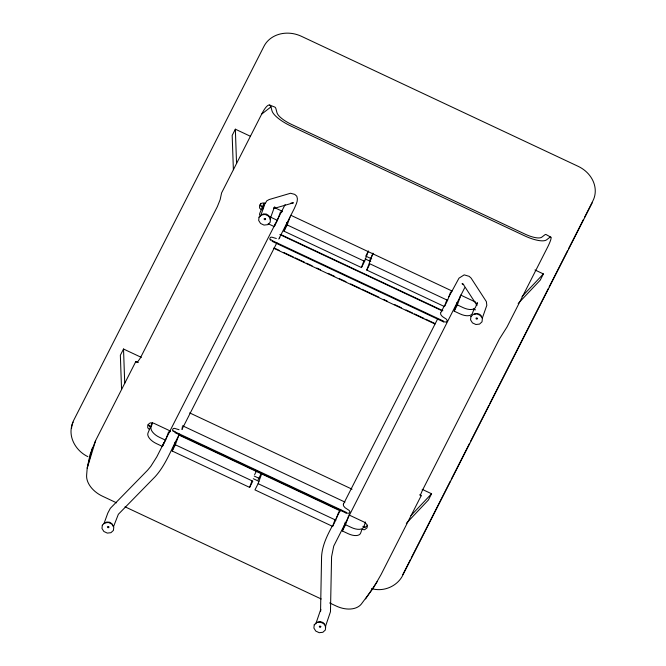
<?xml version="1.0" encoding="UTF-8"?>
<svg xmlns="http://www.w3.org/2000/svg" width="666" height="666" viewBox="0 0 666 666"><rect width="100%" height="100%" fill="white"/><g stroke="black" fill="none" stroke-linecap="round" stroke-linejoin="round"><path stroke-width="1" d="M260.548 203.338L260.514 205.369L262.312 207.168M476.823 305.161L477.214 302.589L477.014 303.396M73.085 422.136C66.891 435.539 75.316 450.657 87.87 456.651M92.416 447.835L87.196 468.106L86.63 475.166A23.11 15.518 28 0 0 102.481 496.212L116.567 502.83M95.663 440.459L87.196 468.106L90.043 454.57L95.663 440.459L135.739 361.68L137.446 362.196L140.343 358.025L217.349 206.651L220.146 199.642L221.595 192.907L261.671 114.127L270.945 106.901L271.986 110.806A23.11 7.226 26.2 0 0 290.826 125.991L524.575 235.814A23.11 7.226 26.2 0 0 546.595 239.827L549.35 237.704A23.11 3.005 -58.5 0 1 547.077 248.218L507.001 327.006L499.333 339.144L422.319 490.517L420.396 495.138L421.145 495.779L381.069 574.558L373.509 587.745L361.238 604.187A23.11 15.518 28 0 1 336.23 606.043L329.662 602.955M104.021 523.518L107.792 513.111L110.348 508.3L147.519 470.288L150.757 466.416L156.768 456.901L285.131 204.579M113.52 526.656L118.357 514.294L155.261 476.573C166.292 464.302 171.553 448.226 179.57 434.065M152.206 422.81L147.927 433.183A11.555 5.811 27 0 0 156.385 443.581L162.421 446.42L165.584 440.193L168.44 432.309A2.889 1.457 27 0 1 170.18 431.735M152.506 423.06L151.099 426.948A11.555 5.811 27 0 0 159.549 437.354L165.584 440.193M162.421 446.42L163.686 442.915M178.205 436.896L175.349 444.78L252.789 481.16L249.625 487.395L172.186 451.007L175.033 443.131A2.889 1.457 27 0 0 174.933 442.274M264.036 202.988L259.757 213.353A11.555 5.811 27 0 0 259.657 215.293M264.335 203.238L262.928 207.126A11.555 5.811 27 0 0 262.82 209.066M260.439 216.342L264.552 204.978M269.955 219.422L274.067 208.067M268.207 223.759L274.25 226.598L275.2 223.967M274.25 226.598L277.414 220.363L280.269 212.487A2.889 1.457 27 0 1 282.001 211.913M368.373 250.974L364.618 261.338L361.455 267.565L284.007 231.185L286.863 223.301A2.889 1.457 27 0 0 286.763 222.452M284.007 231.185L287.179 224.95L290.035 217.074M249.625 487.395L252.014 480.794M339.219 511.746A2.889 1.457 27 0 0 338.619 512.271L335.772 520.146L332.6 526.381L254.953 489.893L258.117 483.666L261.871 473.301M361.455 267.565L363.836 260.972M451.048 291.924A2.889 1.457 27 0 0 450.449 292.449L447.594 300.324L444.43 306.551L366.775 270.071L372.918 253.113M332.6 526.381L335.131 519.38M361.68 530.194L360.622 533.116A11.555 5.811 27 0 1 348.193 533.707L342.366 530.968L345.213 523.085A2.889 1.457 27 0 0 345.113 522.236M342.366 530.968L345.529 524.733L348.385 516.858A2.889 1.457 27 0 0 348.285 516.008M315.776 623.9L320.762 609.398L320.554 611.355L321.578 556.651C322.178 545.612 327.131 535.547 332.301 525.998M325.299 626.981L330.469 611.729L331.576 556.768L333.733 546.103L464.668 287.795M365.551 522.019L363.794 526.881A11.555 5.811 27 0 1 351.357 527.472L345.529 524.733M444.43 306.551L446.961 299.55M474.209 308.425L472.452 313.286A11.555 5.811 27 0 1 460.015 313.877L454.187 311.139L457.043 303.263A2.889 1.457 27 0 0 456.943 302.414M454.187 311.139L457.359 304.911L460.214 297.036A2.889 1.457 27 0 0 460.114 296.187M476.673 304.146L475.624 307.059A11.555 5.811 27 0 1 463.186 307.65L457.359 304.911M482.4 317.915L486.821 305.311L486.363 301.615L471.12 278.113L469.164 276.34L464.185 274.867L458.991 278.155L448.901 296.778M265.001 203.979L266.741 200.874L269.131 199.55L290.518 193.257L294.73 194.372L296.803 196.229C298.643 200.474 295.821 204.695 294.297 208.55L278.779 239.052M141.367 357.401L123.518 349.017L120.355 355.253L121.553 389.535M250.374 136.255L235.348 129.196L232.176 135.423L233.383 169.713M173.56 430.852L175.183 431.959L174.858 432.575L346.087 513.028L349.275 513.278L349.933 511.696L349.15 510.422L345.038 507.708L343.49 505.785L343.306 504.087M270.837 239.635L272.452 240.742L272.136 241.358L443.365 321.811L446.545 322.061L447.211 320.479L446.42 319.205L442.307 316.492L440.767 314.577L440.584 312.87M181.926 429.445L276.898 242.749M182.209 429.162L182.293 426.814M279.487 237.945L279.803 237.321M172.186 451.007L175.349 444.78M254.603 474.675L256.485 470.97M365.85 255.985L368.215 251.348M258.1 479.761L261.397 473.276M369.821 260.148L373.118 253.654M366.775 270.071L369.946 263.844L447.594 300.324M336.055 518.606L340.759 509.365M343.581 503.812L437.62 318.964M440.909 312.496L444.205 306.027M346.087 513.028L346.403 512.404L175.183 431.959M443.365 321.811L443.681 321.187L272.452 240.742M422.177 489.343L431.576 493.756L428.405 499.991L406.335 523.343M534.948 269.963L543.398 273.934L540.234 280.161L518.165 303.513M402.764 574.625L410.298 559.823M411.238 557.966L450.308 481.177M451.248 479.329L469.605 443.24M470.546 441.392L488.902 405.311M489.843 403.454L548.201 288.728M549.142 286.88L567.499 250.799M568.439 248.942L583.508 219.339M584.448 217.491L592.915 200.832A28.888 24.917 19.9 0 0 578.13 166.317L301.407 36.297A28.888 24.917 19.9 0 0 263.977 46.287L73.826 420.071A28.888 24.917 19.9 0 0 71.52 428.554M592.174 202.897L402.023 576.689C396.004 586.954 382.825 592.024 371.503 588.577M365.592 598.909L377.197 581.634M522.044 296.536L543.398 273.934M410.93 515.601L431.576 493.756M273.526 208.108L274.783 206.801M367.416 525.657L365.559 527.089L362.978 526.839M261.979 214.693L263.528 213.894L266.333 214.069L268.723 215.576L269.539 217.141M104.462 523.226L106.793 522.036L109.599 522.236L111.988 523.751M273.868 208.483L293.44 202.83L290.751 203.213L291.541 203.58M317.565 622.127L320.238 621.603L322.952 622.477L324.833 624.483M474.358 313.961L476.14 313.619M265.526 203.38L262.088 203.038L259.615 204.953L259.557 208.008L261.355 209.807M473.851 309.648L475.574 309.823M362.029 529.478L364.61 529.728L367.083 527.813L367.132 524.758L364.743 522.36L348.867 514.901M276.332 238.503L271.736 237.129L270.388 237.404L269.73 238.977L270.513 240.251M179.062 429.72L174.467 428.346L173.118 428.613L172.452 430.194L173.243 431.468M477.039 313.453L479.736 314.344L481.61 316.358M135.739 361.68L138.287 362.554M269.647 105.062L274.65 107.018A23.11 5.436 -71.3 0 1 275.949 108.849L276.989 112.754A17.566 5.494 26.2 0 0 291.3 124.292L525.058 234.124A17.566 5.494 26.2 0 0 541.791 237.171L544.547 235.048A23.11 3.005 -58.5 0 1 546.045 234.532L550.849 237.188M463.694 284.457L462.038 283.691L463.236 284.257L476.906 305.294M274.908 207.784L282.409 211.313M290.851 215.276L452.181 291.075M460.622 295.046L475.632 302.098M260.373 205.686L262.221 206.552M366.084 256.244L371.711 258.891M365.126 258.883L370.754 261.53M277.414 220.363L271.378 217.532A11.555 5.811 27 0 1 269.772 216.691M287.179 224.95L364.618 261.338M280.478 234.407L442.848 310.697M279.853 234.565L442.249 310.872M274.625 248.202L279.32 250.408M284.007 252.614L293.398 257.018M295.271 257.9L304.662 262.312M306.535 263.195L312.163 265.842M316.858 268.04L320.612 269.805M328.122 273.335L334.69 276.423M339.385 278.629L345.954 281.718M350.649 283.916L360.031 288.328M361.913 289.21L378.804 297.144M383.499 299.35L387.254 301.115M394.755 304.645L401.332 307.734M406.019 309.94L412.587 313.02M414.468 313.902L423.851 318.315M425.732 319.197L435.114 323.609M273.543 248.143L434.973 323.992M189.677 412.903L352.048 489.185M182.576 425.782L344.98 502.089M170.513 431.102L153.696 423.201L150.258 422.86L147.785 424.783L147.727 427.83L149.525 429.637M178.913 435.048L340.459 510.955M148.551 425.507L150.391 426.373M363.087 526.307L364.935 527.172M254.254 476.073L258.941 478.271M253.296 478.712L258.924 481.352M258.117 483.666L335.772 520.146M125.008 506.801L321.212 598.984M419.58 494.83L421.145 495.779M148.684 425.191L150.483 426.998M112.388 524.533L113.195 526.107M235.348 129.196L236.555 163.478M123.518 349.017L124.725 383.308M261.671 114.127A23.11 5.436 -71.3 0 1 270.945 106.901M102.323 525.183L101.973 528.463L103.871 531.485L107.301 533.1L110.947 532.683L113.428 530.402L113.778 527.122L111.88 524.1L108.45 522.485L104.795 522.902L102.323 525.183M259.032 217.174L258.674 220.454L260.581 223.476L264.011 225.083L267.657 224.675L270.13 222.386L270.488 219.114L268.581 216.092L265.151 214.477L261.505 214.893L259.032 217.174M314.244 624.791L313.886 628.063L315.784 631.085L319.222 632.7L322.868 632.284L325.341 630.003L325.699 626.723L323.793 623.701L320.363 622.094L316.716 622.502L314.244 624.791M470.92 316.591L470.571 319.871L472.469 322.893L475.899 324.509L479.553 324.092L482.026 321.811L482.375 318.531L480.477 315.509L477.047 313.894L473.401 314.31L470.92 316.591M108.883 527.022L108.516 527.73L107.609 527.58L107.409 526.773L108.2 526.423L108.883 527.022M265.584 219.006L265.226 219.722L264.319 219.572L264.119 218.756L264.901 218.415L265.584 219.006M320.796 626.623L320.438 627.339L319.53 627.181L319.33 626.373L320.113 626.023L320.796 626.623M477.48 318.431L477.114 319.139L476.207 318.989L476.007 318.181L476.798 317.832L477.48 318.431"/></g></svg>
